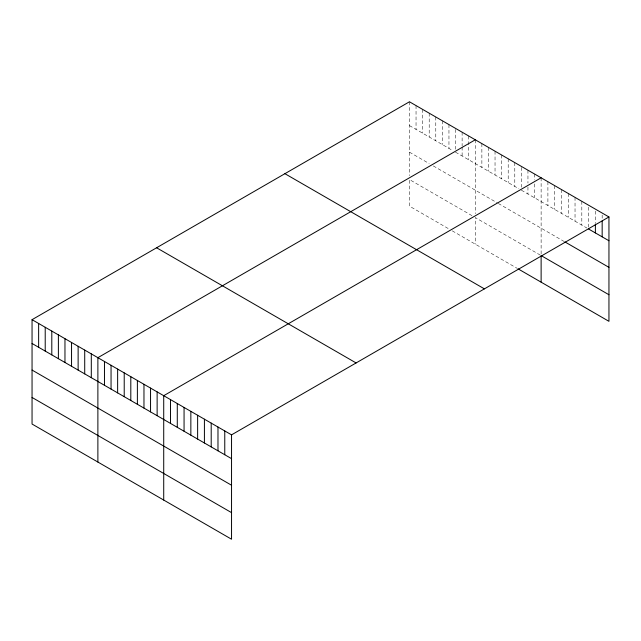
<?xml version="1.0" encoding="UTF-8"?>
<svg xmlns="http://www.w3.org/2000/svg" width="641" height="641" viewBox="0 0 641 641"><rect width="100%" height="100%" fill="white"/><g stroke="black" fill="none" stroke-linecap="round" stroke-linejoin="round"><path stroke-width="0.48" stroke-dasharray="3.21 2.4" d="M409.455 101.783L409.455 175.65M409.455 125.588L453.067 150.763M455.535 152.189L518.906 188.774M521.373 190.201L586.908 228.036M409.455 152.165L429.206 163.575M433.316 165.947L497.504 203.005M498.329 203.477L564.016 241.401M471.992 215.664L409.455 179.56L409.455 206.146L448.956 228.949M540.299 255.102L475.285 217.571L475.285 244.149M452.25 230.848L517.255 268.387M602.163 215.031L602.163 218.998M595.385 211.113L595.385 223.012M588.598 207.195L588.598 227.034M581.82 201.298L581.82 225.095M575.033 197.38L575.033 221.185M568.255 193.47L568.255 217.267M561.468 189.552L561.468 213.349M554.689 185.634L554.689 209.431M547.903 181.724L547.903 205.521M541.124 177.805L541.124 254.597M534.538 173.999L534.538 179.953M534.538 183.919L534.538 197.805M527.952 170.202L527.952 183.094M527.952 187.06L527.952 193.999M521.373 167.389L521.373 187.228M514.787 162.598L514.787 186.395M508.201 158.8L508.201 182.597M501.623 155.002L501.623 178.799M495.036 151.196L495.036 174.993M488.458 147.398L488.458 171.195M481.872 143.592L481.872 167.397M475.285 139.794L475.285 213.653M468.707 135.996L468.707 159.793M462.121 132.19L462.121 146.076M462.121 147.069L462.121 155.995M455.535 129.386L455.535 149.217M448.956 124.594L448.956 148.392M442.37 120.788L442.37 144.586M435.784 116.991L435.784 140.788M429.206 113.185L429.206 136.99M422.619 109.387L422.619 133.184M416.041 105.589L416.041 129.386"/><path stroke-width="0.96" d="M608.95 216.962L231.545 434.854L231.545 539.217L32.05 424.038L32.05 319.675L409.455 101.783L608.95 216.962L608.95 321.325L518.08 268.859M475.285 139.794L97.881 357.686L97.881 462.041M541.124 177.805L163.719 395.697L163.719 500.052M588.598 229.013L608.95 240.76M564.865 241.889L608.95 267.345M608.95 294.74L541.124 255.575L541.124 282.16M284.908 173.687L484.404 288.867M156.596 247.771L356.092 362.95M32.05 319.675L231.545 434.854M32.05 343.48L231.545 458.652M32.05 370.057L231.545 485.237M32.05 397.452L231.545 512.632M602.163 220.985L602.163 236.85M595.385 224.005L595.385 232.931M224.767 430.936L224.767 454.741M217.98 427.026L217.98 450.823M211.201 423.108L211.201 446.905M204.415 419.19L204.415 442.987M197.628 415.272L197.628 439.077M190.85 411.362L190.85 435.159M184.063 407.444L184.063 431.241M177.285 403.526L177.285 427.323M170.498 399.615L170.498 423.413M157.133 391.891L157.133 415.697M150.547 388.093L150.547 411.891M143.969 384.296L143.969 408.093M137.382 380.49L137.382 404.287M130.804 376.692L130.804 400.489M124.218 372.894L124.218 396.691M117.632 369.088L117.632 392.885M111.053 365.29L111.053 389.087M104.467 361.484L104.467 385.289M91.302 353.888L91.302 377.685M84.716 350.082L84.716 373.887M78.13 346.284L78.13 370.081M71.552 342.486L71.552 366.283M64.965 338.68L64.965 362.477M58.387 334.882L58.387 358.68M51.801 331.085L51.801 354.882M45.215 327.279L45.215 351.076M38.636 323.481L38.636 347.278"/></g></svg>
